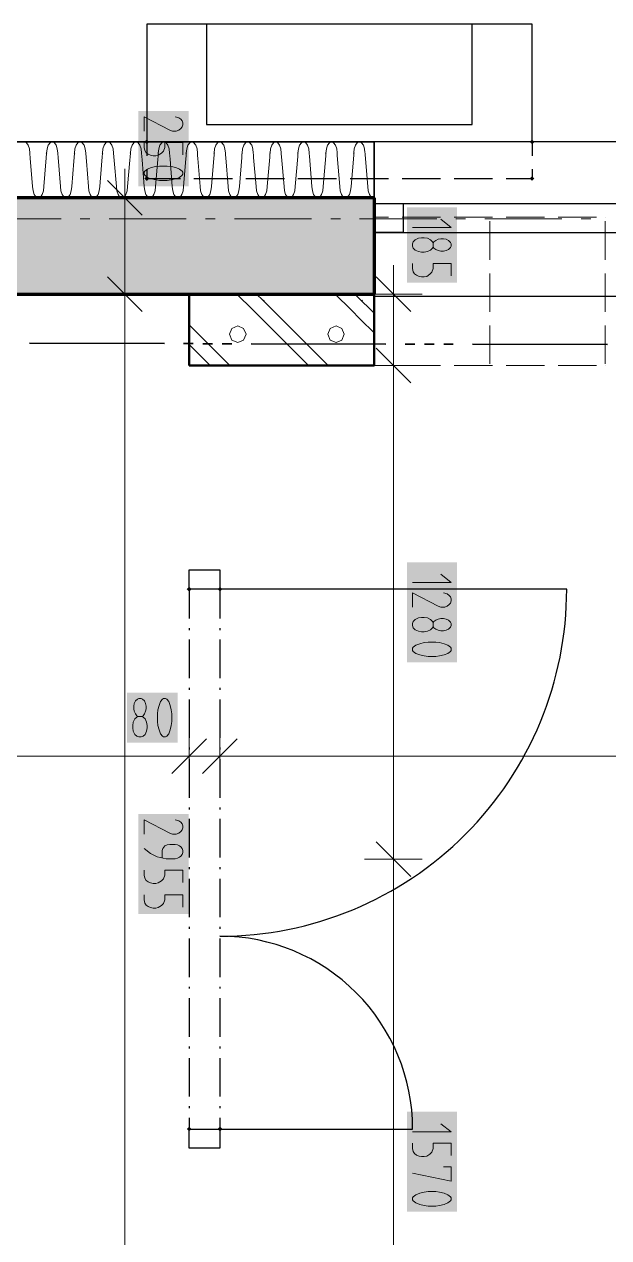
# Model space of a CAD drawing. Header units: millimetres. Extents: x 0 to 594, y 0 to 420.
# Drawn here: x 431.6 to 443.93, y 278.16 to 303.73 of the extents above; entities that cross this region are included whole.
import ezdxf

# ---------------------------------------------------------------- set-up
doc = ezdxf.new("R2010")
doc.units = ezdxf.units.MM
doc.header["$LTSCALE"] = 8
for name, color, linetype in [('PDF_Dokresleni pod rovinou rezu', 7, 'Continuous'), ('PDF_Dvere', 7, 'Continuous'), ('PDF_Instalacni prizdivky', 7, 'Continuous'), ('PDF_Koty delkove', 7, 'Continuous'), ('PDF_Obecne 0.25', 7, 'Continuous'), ('PDF_Okna', 7, 'Continuous'), ('PDF_Osy hlavni', 7, 'Continuous'), ('PDF_Pozarni useky', 3, 'Continuous'), ('PDF_Rozvadece', 7, 'Continuous'), ('PDF_Steny obvodove nosne', 7, 'Continuous'), ('PDF_Vestaveny nabytek', 7, 'Continuous'), ('PDF_Zatepleni', 7, 'Continuous')]:
    doc.layers.add(name, color=color, linetype=linetype)

msp = doc.modelspace()

# ---------------------------------------------------------------- hatches: boundary and pattern name
at = {"layer": 'PDF_Zatepleni', "transparency": 33554559}
for points in [[(437.378, 301.033), (437.396, 301.015), (437.384, 301.003), (437.372, 301.003), (437.378, 300.997), (437.384, 301.003), (437.372, 301.003), (437.36, 301.015)], [(437.967, 301.033), (437.986, 301.015), (437.984, 301.014), (437.951, 301.013), (437.967, 300.997), (437.984, 301.014), (437.951, 301.013), (437.949, 301.015)], [(438.556, 301.033), (438.566, 301.024), (438.547, 301.024), (438.538, 301.015), (438.556, 300.997), (438.575, 301.015), (438.566, 301.024), (438.547, 301.024)]]:
    msp.add_hatch(color=256, dxfattribs=at).paths.add_polyline_path(points)

# ---------------------------------------------------------------- linework, layer by layer
at = {"layer": 'PDF_Dokresleni pod rovinou rezu', "lineweight": 25}
for points in [[(434.189, 301.251), (434.189, 300.958)], [(442.315, 301.251), (442.315, 300.958)], [(434.189, 300.674), (434.189, 300.479)], [(442.315, 300.674), (442.315, 300.479)], [(434.189, 300.479), (434.899, 300.479)], [(435.184, 300.479), (435.996, 300.479)], [(436.281, 300.479), (437.093, 300.479)], [(437.378, 300.479), (438.19, 300.479)], [(438.475, 300.479), (439.288, 300.479)], [(439.572, 300.479), (440.385, 300.479)], [(440.669, 300.479), (441.482, 300.479)], [(441.766, 300.479), (442.315, 300.479)]]:
    msp.add_lwpolyline(points, dxfattribs=at)
at = {"layer": 'PDF_Dokresleni pod rovinou rezu', "lineweight": 25, "transparency": 33554559}
for points in [[(434.189, 301.302), (434.239, 301.251), (434.138, 301.251), (434.189, 301.2)], [(442.315, 301.302), (442.366, 301.251), (442.264, 301.251), (442.315, 301.2)], [(434.138, 300.479), (434.189, 300.53), (434.189, 300.428), (434.239, 300.479)], [(434.189, 300.53), (434.239, 300.479), (434.138, 300.479), (434.189, 300.428)], [(442.264, 300.479), (442.315, 300.53), (442.315, 300.428), (442.366, 300.479)], [(442.315, 300.53), (442.366, 300.479), (442.264, 300.479), (442.315, 300.428)]]:
    msp.add_solid(points, dxfattribs=at)
at = {"layer": 'PDF_Dvere', "lineweight": 25}
for points in [[(435.082, 291.824), (435.082, 292.231), (435.733, 292.231), (435.733, 291.824)], [(435.082, 280.041), (435.082, 280.447), (435.733, 280.447), (435.733, 280.041)]]:
    msp.add_lwpolyline(points, close=True, dxfattribs=at)
for points in [[(435.082, 291.824), (435.082, 291.207)], [(435.082, 291.004), (435.082, 290.963)], [(435.733, 291.004), (435.733, 290.963)], [(435.082, 290.76), (435.082, 289.947)], [(435.733, 290.76), (435.733, 289.947)], [(435.082, 289.744), (435.082, 289.703)], [(435.082, 289.5), (435.082, 288.688)], [(435.733, 289.744), (435.733, 289.703)], [(435.733, 289.5), (435.733, 288.688)], [(435.082, 288.484), (435.082, 288.444)], [(435.733, 288.484), (435.733, 288.444)], [(435.082, 288.241), (435.082, 287.428)], [(435.733, 288.241), (435.733, 287.428)], [(435.082, 287.225), (435.082, 287.184)], [(435.733, 287.225), (435.733, 287.184)], [(435.082, 286.981), (435.082, 286.168)], [(435.733, 286.981), (435.733, 286.168)], [(435.082, 285.965), (435.082, 285.925)], [(435.733, 285.965), (435.733, 285.925)], [(435.082, 285.721), (435.082, 284.909)], [(435.733, 285.721), (435.733, 284.909)], [(435.082, 284.706), (435.082, 284.665)], [(435.733, 284.706), (435.733, 284.665)], [(435.082, 284.462), (435.082, 283.649)], [(435.733, 284.462), (435.733, 283.649)], [(435.082, 283.446), (435.082, 283.405)], [(435.733, 283.446), (435.733, 283.405)], [(435.082, 283.202), (435.082, 282.39)], [(435.733, 283.202), (435.733, 282.39)], [(435.082, 282.186), (435.082, 282.146)], [(435.733, 282.186), (435.733, 282.146)], [(435.082, 281.943), (435.082, 281.13)], [(435.733, 281.943), (435.733, 281.13)], [(435.082, 280.927), (435.082, 280.886)], [(435.733, 280.927), (435.733, 280.886)], [(435.082, 280.683), (435.082, 280.447)], [(435.733, 280.683), (435.733, 280.447)]]:
    msp.add_lwpolyline(points, dxfattribs=at)
msp.add_lwpolyline([(435.733, 280.447), (439.796, 280.447, 0.414216), (435.733, 284.51, 0.414214), (443.046, 291.824), (435.733, 291.824), (435.733, 291.207)], format="xyb", dxfattribs=at)
at = {"layer": 'PDF_Dvere', "lineweight": 25, "transparency": 33554559}
for points in [[(435.082, 291.875), (435.133, 291.824), (435.032, 291.824), (435.082, 291.773)], [(435.733, 291.875), (435.783, 291.824), (435.682, 291.824), (435.733, 291.773)], [(435.082, 280.498), (435.133, 280.447), (435.032, 280.447), (435.082, 280.396)], [(435.733, 280.498), (435.783, 280.447), (435.682, 280.447), (435.733, 280.396)]]:
    msp.add_solid(points, dxfattribs=at)
at = {"layer": 'PDF_Instalacni prizdivky', "lineweight": 50}
msp.add_lwpolyline([(435.082, 296.537), (435.733, 296.537), (438.983, 296.537), (438.983, 298), (438.983, 298.037), (435.733, 298.037), (435.082, 298.037), (435.082, 298)], close=True, dxfattribs=at)
at = {"layer": 'PDF_Instalacni prizdivky', "lineweight": 9}
for points in [[(436.098, 298.037), (436.419, 297.716), (436.626, 297.509), (437.598, 296.537)], [(436.513, 298.037), (436.626, 297.923)], [(438.17, 298.037), (438.491, 297.716), (438.699, 297.509), (438.983, 297.224)], [(438.585, 298.037), (438.699, 297.923)], [(436.626, 297.923), (436.834, 297.716)], [(436.834, 297.716), (438.012, 296.537)], [(438.699, 297.923), (438.906, 297.716)], [(438.906, 297.716), (438.983, 297.639)], [(435.082, 297.395), (435.94, 296.537)], [(435.082, 296.98), (435.525, 296.537)]]:
    msp.add_lwpolyline(points, dxfattribs=at)
for points in [[(436.108, 297.024), (436.231, 297.075), (436.282, 297.198), (436.231, 297.321), (436.108, 297.372), (435.985, 297.321), (435.934, 297.198), (435.985, 297.075)], [(438.181, 297.024), (438.304, 297.075), (438.355, 297.198), (438.304, 297.321), (438.181, 297.372), (438.058, 297.321), (438.007, 297.198), (438.058, 297.075)]]:
    msp.add_lwpolyline(points, close=True, dxfattribs=at)
at = {"layer": 'PDF_Instalacni prizdivky', "lineweight": 9, "transparency": 33554559}
for points in [[(436.658, 297.927), (436.676, 297.909), (436.639, 297.909), (436.658, 297.89)], [(438.73, 297.927), (438.748, 297.909), (438.711, 297.909), (438.73, 297.89)]]:
    msp.add_solid(points, dxfattribs=at)
at = {"layer": 'PDF_Koty delkove', "lineweight": 18}
for points in [[(434.134, 301.478), (434.134, 301.782), (434.676, 301.5), (434.731, 301.478), (434.812, 301.478), (434.865, 301.5), (434.906, 301.532), (434.934, 301.565), (434.947, 301.608), (434.947, 301.651), (434.934, 301.695), (434.906, 301.727), (434.865, 301.76), (434.785, 301.782)], [(434.947, 300.979), (434.947, 301.24), (434.568, 301.24), (434.568, 301.131), (434.54, 301.056), (434.5, 301.012), (434.432, 300.969), (434.379, 300.958), (434.324, 300.958), (434.27, 300.969), (434.216, 300.991), (434.176, 301.023), (434.148, 301.066), (434.134, 301.131), (434.134, 301.24)], [(433.728, 145.346), (433.728, 145.956), (433.728, 147.134), (433.728, 149.206), (433.728, 168.588), (433.728, 185.003), (433.728, 185.816), (433.728, 196.177), (433.728, 198.208), (433.728, 202.353), (433.728, 203.572), (433.728, 204.1), (433.728, 247.292), (433.728, 247.82), (433.728, 249.486), (433.728, 273.377), (433.728, 274.027), (433.728, 280.292), (433.728, 298.041), (433.728, 300.072), (433.728, 300.682)], [(434.46, 300.438), (434.622, 300.438), (434.703, 300.449), (434.798, 300.47), (434.879, 300.503), (434.934, 300.546), (434.947, 300.568), (434.947, 300.611), (434.934, 300.633), (434.879, 300.676), (434.798, 300.708), (434.703, 300.73), (434.622, 300.742), (434.46, 300.742), (434.379, 300.73), (434.284, 300.708), (434.202, 300.676), (434.148, 300.633), (434.134, 300.611)], [(434.134, 300.611), (434.134, 300.568), (434.148, 300.546), (434.202, 300.503), (434.284, 300.47), (434.379, 300.449), (434.46, 300.438)], [(433.362, 300.438), (434.093, 299.707)], [(433.118, 300.072), (433.728, 300.072), (434.337, 300.072)], [(439.796, 299.447), (440.609, 299.447), (440.393, 299.619)], [(440.23, 299.121), (440.244, 299.143), (440.284, 299.175), (440.338, 299.197), (440.393, 299.208), (440.447, 299.208), (440.501, 299.197)], [(440.501, 299.197), (440.555, 299.175), (440.596, 299.132), (440.609, 299.099), (440.609, 299.056), (440.596, 299.024), (440.555, 298.98), (440.501, 298.959), (440.447, 298.948), (440.393, 298.948), (440.338, 298.959), (440.284, 298.98), (440.244, 299.013), (440.23, 299.034)], [(439.39, 298.041), (439.39, 298.65)], [(440.609, 298.428), (440.609, 298.688), (440.23, 298.688), (440.23, 298.579), (440.202, 298.504), (440.162, 298.46), (440.094, 298.417), (440.041, 298.406), (439.986, 298.406), (439.932, 298.417), (439.878, 298.439), (439.837, 298.471), (439.81, 298.514), (439.796, 298.579), (439.796, 298.688)], [(433.362, 298.407), (434.093, 297.675)], [(439.024, 298.407), (439.755, 297.675)], [(433.118, 298.041), (433.728, 298.041), (434.337, 298.041)], [(438.78, 298.041), (439.39, 298.041), (439.999, 298.041)], [(439.39, 298.041), (439.39, 296.537), (439.39, 286.136), (439.39, 273.377), (439.39, 260.66), (439.39, 253.915), (439.39, 249.484)], [(439.024, 296.903), (439.755, 296.172)], [(438.78, 296.537), (439.39, 296.537), (439.999, 296.537)], [(439.796, 291.965), (440.609, 291.965), (440.393, 292.138)], [(439.796, 291.445), (439.796, 291.748), (440.338, 291.466), (440.393, 291.445), (440.474, 291.445), (440.527, 291.466), (440.568, 291.499), (440.596, 291.531), (440.609, 291.575), (440.609, 291.618), (440.596, 291.661), (440.568, 291.694), (440.527, 291.726), (440.447, 291.748)], [(440.176, 291.185), (440.108, 291.217), (440.041, 291.228), (439.986, 291.228), (439.919, 291.217), (439.85, 291.185), (439.81, 291.141), (439.796, 291.098), (439.796, 291.055), (439.81, 291.011), (439.85, 290.968), (439.919, 290.936), (439.986, 290.925)], [(439.986, 290.925), (440.041, 290.925), (440.108, 290.936), (440.176, 290.968), (440.216, 291.011), (440.23, 291.033), (440.23, 291.12), (440.216, 291.141), (440.176, 291.185)], [(440.23, 291.12), (440.244, 291.141), (440.284, 291.174), (440.338, 291.195), (440.393, 291.206), (440.447, 291.206), (440.501, 291.195), (440.555, 291.174), (440.596, 291.13), (440.609, 291.098), (440.609, 291.055), (440.596, 291.022), (440.555, 290.979), (440.501, 290.957), (440.447, 290.946), (440.393, 290.946), (440.338, 290.957), (440.284, 290.979), (440.244, 291.011), (440.23, 291.033)], [(440.122, 290.405), (440.284, 290.405), (440.365, 290.416), (440.46, 290.437), (440.541, 290.47), (440.596, 290.512), (440.609, 290.535), (440.609, 290.578), (440.596, 290.6), (440.541, 290.643), (440.46, 290.675), (440.365, 290.697), (440.284, 290.708), (440.122, 290.708), (440.041, 290.697), (439.946, 290.675), (439.864, 290.643), (439.81, 290.6), (439.796, 290.578), (439.796, 290.535)], [(439.796, 290.535), (439.81, 290.512), (439.864, 290.47), (439.946, 290.437), (440.041, 290.416), (440.122, 290.405)], [(434.002, 289.143), (433.98, 289.156), (433.948, 289.197), (433.926, 289.251), (433.915, 289.305), (433.915, 289.36), (433.926, 289.413), (433.948, 289.468), (433.991, 289.508), (434.024, 289.521), (434.067, 289.521), (434.099, 289.508), (434.143, 289.468), (434.164, 289.413), (434.175, 289.36), (434.175, 289.305), (434.164, 289.251), (434.143, 289.197), (434.11, 289.156), (434.089, 289.143)], [(434.197, 288.899), (434.197, 288.953), (434.186, 289.021), (434.154, 289.088), (434.11, 289.129), (434.089, 289.143), (434.002, 289.143), (433.98, 289.129), (433.937, 289.088), (433.904, 289.021), (433.893, 288.953), (433.893, 288.899), (433.904, 288.831), (433.937, 288.763)], [(433.937, 288.763), (433.98, 288.723), (434.024, 288.709), (434.067, 288.709), (434.11, 288.723), (434.154, 288.763), (434.186, 288.831), (434.197, 288.899)], [(435.082, 287.693), (435.082, 288.302), (435.082, 288.912)], [(435.733, 287.693), (435.733, 288.302), (435.733, 288.912)], [(434.717, 287.937), (435.448, 288.668)], [(435.367, 287.937), (436.098, 288.668)], [(387.706, 288.302), (400.952, 288.302), (419.967, 288.302), (435.082, 288.302), (435.733, 288.302), (454.423, 288.302), (459.137, 288.302)], [(434.134, 286.662), (434.134, 286.966), (434.676, 286.684), (434.731, 286.662), (434.812, 286.662), (434.865, 286.684), (434.906, 286.716), (434.934, 286.749), (434.947, 286.792), (434.947, 286.835), (434.934, 286.879), (434.906, 286.911), (434.865, 286.944), (434.785, 286.966)], [(434.134, 286.359), (434.27, 286.25), (434.406, 286.185), (434.595, 286.142), (434.785, 286.142), (434.839, 286.153), (434.879, 286.175), (434.906, 286.196), (434.934, 286.229), (434.947, 286.272), (434.947, 286.315), (434.934, 286.359), (434.906, 286.391), (434.879, 286.413), (434.839, 286.435), (434.785, 286.446), (434.676, 286.446), (434.622, 286.435), (434.568, 286.413), (434.527, 286.359), (434.514, 286.315), (434.514, 286.164)], [(439.024, 286.501), (439.755, 285.77)], [(438.78, 286.136), (439.39, 286.136), (439.999, 286.136)], [(434.216, 285.655), (434.176, 285.687), (434.148, 285.73), (434.134, 285.795), (434.134, 285.904)], [(434.947, 285.644), (434.947, 285.904), (434.568, 285.904), (434.568, 285.795), (434.54, 285.72), (434.5, 285.676), (434.432, 285.633), (434.379, 285.622), (434.324, 285.622), (434.27, 285.633), (434.216, 285.655)], [(434.947, 285.124), (434.947, 285.384), (434.568, 285.384), (434.568, 285.275), (434.54, 285.2), (434.5, 285.156), (434.432, 285.113), (434.379, 285.102), (434.324, 285.102), (434.27, 285.113), (434.216, 285.135), (434.176, 285.167), (434.148, 285.21), (434.134, 285.275), (434.134, 285.384)], [(439.796, 280.385), (440.609, 280.385), (440.393, 280.558)], [(440.609, 279.886), (440.609, 280.146), (440.23, 280.146), (440.23, 280.038), (440.202, 279.962), (440.162, 279.919), (440.094, 279.876), (440.041, 279.865), (439.986, 279.865), (439.932, 279.876), (439.878, 279.897), (439.837, 279.93), (439.81, 279.973), (439.796, 280.038), (439.796, 280.146)], [(440.447, 279.648), (440.609, 279.648), (440.609, 279.345), (439.796, 279.517)]]:
    msp.add_lwpolyline(points, dxfattribs=at)
for points in [[(439.986, 298.926), (440.041, 298.926), (440.108, 298.937), (440.176, 298.969), (440.216, 299.013), (440.23, 299.034), (440.23, 299.121), (440.216, 299.143), (440.176, 299.186), (440.108, 299.219), (440.041, 299.23), (439.986, 299.23), (439.919, 299.219), (439.85, 299.186), (439.81, 299.143), (439.796, 299.099), (439.796, 299.056), (439.81, 299.013), (439.85, 298.969), (439.919, 298.937)], [(434.717, 289.035), (434.717, 289.197), (434.706, 289.278), (434.684, 289.373), (434.652, 289.454), (434.609, 289.508), (434.587, 289.521), (434.544, 289.521), (434.522, 289.508), (434.479, 289.454), (434.447, 289.373), (434.424, 289.278), (434.413, 289.197), (434.413, 289.035), (434.424, 288.953), (434.447, 288.858), (434.479, 288.777), (434.522, 288.723), (434.544, 288.709), (434.587, 288.709), (434.609, 288.723), (434.652, 288.777), (434.684, 288.858), (434.706, 288.953)], [(440.122, 278.824), (440.284, 278.824), (440.365, 278.836), (440.46, 278.857), (440.541, 278.889), (440.596, 278.932), (440.609, 278.955), (440.609, 278.997), (440.596, 279.02), (440.541, 279.062), (440.46, 279.095), (440.365, 279.117), (440.284, 279.128), (440.122, 279.128), (440.041, 279.117), (439.946, 279.095), (439.864, 279.062), (439.81, 279.02), (439.796, 278.997), (439.796, 278.955), (439.81, 278.932), (439.864, 278.889), (439.946, 278.857), (440.041, 278.836)]]:
    msp.add_lwpolyline(points, close=True, dxfattribs=at)
at = {"layer": 'PDF_Koty delkove', "color": 7, "lineweight": 18, "true_color": 0xffffff, "transparency": 33554559}
for points in [[(434.012, 301.904), (434.012, 300.316), (435.069, 301.904), (435.069, 300.316)], [(439.674, 299.872), (439.674, 298.285), (440.731, 299.872), (440.731, 298.285)], [(439.674, 292.39), (439.674, 290.283), (440.731, 292.39), (440.731, 290.283)], [(433.771, 288.587), (434.839, 288.587), (433.771, 289.643), (434.839, 289.643)], [(434.012, 287.088), (434.012, 284.98), (435.069, 287.088), (435.069, 284.98)], [(439.674, 280.81), (439.674, 278.703), (440.731, 280.81), (440.731, 278.703)]]:
    msp.add_solid(points, dxfattribs=at)
at = {"layer": 'PDF_Obecne 0.25', "lineweight": 25}
for points in [[(435.448, 303.729), (434.189, 303.729), (434.189, 301.251)], [(442.315, 301.251), (442.315, 303.729), (441.055, 303.729)]]:
    msp.add_lwpolyline(points, dxfattribs=at)
at = {"layer": 'PDF_Okna', "lineweight": 25}
for points in [[(451.173, 301.251), (438.983, 301.251)], [(438.983, 299.951), (451.173, 299.951)], [(438.983, 299.341), (451.173, 299.341)], [(438.983, 298), (451.173, 298)]]:
    msp.add_lwpolyline(points, dxfattribs=at)
msp.add_lwpolyline([(438.983, 299.951), (439.593, 299.951), (439.593, 299.341), (438.983, 299.341)], close=True, dxfattribs=at)
at = {"layer": 'PDF_Osy hlavni', "lineweight": 18}
for points in [[(430.755, 299.626), (432.38, 299.626)], [(432.786, 299.626), (432.99, 299.626)], [(433.396, 299.626), (435.021, 299.626)], [(435.427, 299.626), (435.631, 299.626)], [(436.037, 299.626), (437.662, 299.626)], [(438.069, 299.626), (438.272, 299.626)], [(438.678, 299.626), (440.303, 299.626)], [(440.71, 299.626), (440.913, 299.626)], [(441.319, 299.626), (442.944, 299.626)], [(443.351, 299.626), (443.554, 299.626)]]:
    msp.add_lwpolyline(points, dxfattribs=at)
at = {"layer": 'PDF_Pozarni useky', "lineweight": 35}
for points in [[(431.715, 297.007), (434.559, 297)], [(434.966, 296.999), (435.169, 296.999)], [(435.372, 296.998), (435.575, 296.998)], [(435.778, 296.997), (435.981, 296.997)], [(436.388, 296.996), (439.232, 296.989)], [(439.638, 296.988), (439.841, 296.987)], [(440.045, 296.987), (440.248, 296.986)], [(440.451, 296.986), (440.654, 296.985)], [(441.06, 296.984), (443.905, 296.977)]]:
    msp.add_lwpolyline(points, dxfattribs=at)
at = {"layer": 'PDF_Rozvadece', "lineweight": 25}
msp.add_lwpolyline([(435.448, 301.616), (441.055, 301.616), (441.055, 303.729), (435.448, 303.729)], close=True, dxfattribs=at)
at = {"layer": 'PDF_Steny obvodove nosne', "lineweight": 70}
for points in [[(438.983, 300.072), (397.904, 300.072)], [(438.983, 300.072), (438.983, 299.951), (438.983, 299.341), (438.983, 298.041)], [(397.904, 298.041), (438.983, 298.041)]]:
    msp.add_lwpolyline(points, dxfattribs=at)
at = {"layer": 'PDF_Steny obvodove nosne', "color": 9, "lineweight": 9, "true_color": 0xc0c0c0, "transparency": 33554559}
msp.add_solid([(397.904, 298.041), (438.983, 298.041), (397.904, 300.072), (438.983, 300.072)], dxfattribs=at)
at = {"layer": 'PDF_Vestaveny nabytek', "lineweight": 13}
for points in [[(438.983, 299.666), (439.288, 299.666)], [(438.983, 299.666), (438.983, 299.666)], [(439.572, 299.666), (440.385, 299.666)], [(440.669, 299.666), (441.482, 299.666)], [(441.421, 299.666), (441.421, 299.666)], [(441.421, 299.577), (441.421, 298.764)], [(441.766, 299.666), (442.579, 299.666)], [(442.863, 299.666), (443.676, 299.666)], [(443.859, 299.666), (443.859, 299.666)], [(443.859, 299.577), (443.859, 298.764)], [(441.421, 298.48), (441.421, 297.667)], [(443.859, 298.48), (443.859, 297.667)], [(441.421, 297.383), (441.421, 296.57)], [(443.859, 297.383), (443.859, 296.57)], [(438.983, 296.537), (439.288, 296.537)], [(438.983, 296.537), (438.983, 296.537)], [(439.572, 296.537), (440.385, 296.537)], [(440.669, 296.537), (441.482, 296.537)], [(441.421, 296.537), (441.421, 296.537)], [(441.766, 296.537), (442.579, 296.537)], [(442.863, 296.537), (443.676, 296.537)], [(443.859, 296.537), (443.859, 296.537)]]:
    msp.add_lwpolyline(points, dxfattribs=at)
at = {"layer": 'PDF_Zatepleni', "lineweight": 35}
msp.add_lwpolyline([(397.904, 301.251), (438.983, 301.251), (438.983, 300.072), (397.904, 300.072)], dxfattribs=at)
at = {"layer": 'PDF_Zatepleni', "lineweight": 9}
for points in [[(431.781, 300.308), (431.738, 300.821), (431.732, 300.901), (431.722, 301.015), (431.713, 301.105), (431.688, 301.182), (431.649, 301.233), (431.604, 301.251)], [(432.017, 300.308), (432.06, 300.828), (432.067, 300.907), (432.076, 301.015)], [(432.194, 301.251), (432.148, 301.233), (432.11, 301.182), (432.085, 301.105), (432.076, 301.015)], [(432.37, 300.308), (432.326, 300.834), (432.32, 300.912), (432.311, 301.015), (432.302, 301.105), (432.277, 301.182), (432.239, 301.233), (432.194, 301.251)], [(432.607, 300.308), (432.65, 300.841), (432.657, 300.918), (432.665, 301.015)], [(432.783, 301.251), (432.738, 301.233), (432.699, 301.182), (432.674, 301.105), (432.665, 301.015)], [(432.959, 300.308), (432.914, 300.847), (432.908, 300.922), (432.901, 301.015), (432.892, 301.105), (432.866, 301.182), (432.828, 301.233), (432.783, 301.251)], [(433.196, 300.308), (433.241, 300.854), (433.247, 300.929), (433.254, 301.015)], [(433.372, 301.251), (433.327, 301.233), (433.289, 301.182), (433.263, 301.105), (433.254, 301.015)], [(433.548, 300.308), (433.502, 300.86), (433.496, 300.933), (433.49, 301.015), (433.481, 301.105), (433.455, 301.182), (433.417, 301.233), (433.372, 301.251)], [(433.785, 300.308), (433.831, 300.867), (433.837, 300.939), (433.843, 301.015)], [(433.961, 301.251), (433.916, 301.233), (433.878, 301.182), (433.852, 301.105), (433.843, 301.015)], [(434.137, 300.308), (434.091, 300.873), (434.085, 300.944), (434.079, 301.015), (434.07, 301.105), (434.044, 301.182), (434.006, 301.233), (433.961, 301.251)], [(434.374, 300.308), (434.421, 300.88), (434.427, 300.95), (434.432, 301.015)], [(434.55, 301.251), (434.505, 301.233), (434.467, 301.182), (434.441, 301.105), (434.432, 301.015)], [(434.726, 300.308), (434.679, 300.886), (434.673, 300.954), (434.668, 301.015), (434.659, 301.105), (434.633, 301.182), (434.595, 301.233), (434.55, 301.251)], [(434.963, 300.308), (435.011, 300.893), (435.017, 300.96), (435.022, 301.015)], [(435.139, 301.251), (435.094, 301.233), (435.056, 301.182), (435.03, 301.105), (435.022, 301.015)], [(435.316, 300.308), (435.267, 300.899), (435.261, 300.965), (435.257, 301.015), (435.248, 301.105), (435.223, 301.182), (435.184, 301.233), (435.139, 301.251)], [(435.552, 300.308), (435.602, 300.906), (435.607, 300.971), (435.611, 301.015)], [(435.728, 301.251), (435.683, 301.233), (435.645, 301.182), (435.62, 301.105), (435.611, 301.015)], [(435.837, 301.105), (435.812, 301.182), (435.774, 301.233), (435.728, 301.251)], [(435.905, 300.308), (435.855, 300.912), (435.85, 300.975), (435.846, 301.015), (435.837, 301.105)], [(436.141, 300.308), (436.192, 300.919), (436.197, 300.982), (436.2, 301.015)], [(436.318, 301.251), (436.273, 301.233), (436.234, 301.182), (436.209, 301.105), (436.2, 301.015)], [(436.435, 301.015), (436.427, 301.105), (436.401, 301.182), (436.363, 301.233), (436.318, 301.251)], [(436.435, 301.015), (436.438, 300.986), (436.443, 300.925), (436.494, 300.308)], [(436.731, 300.308), (436.782, 300.932), (436.787, 300.992), (436.789, 301.015)], [(436.907, 301.251), (436.862, 301.233), (436.823, 301.182), (436.798, 301.105), (436.789, 301.015)], [(437.025, 301.015), (437.016, 301.105), (436.99, 301.182), (436.952, 301.233), (436.907, 301.251)], [(437.025, 301.015), (437.026, 300.996), (437.031, 300.938), (437.083, 300.308)], [(437.32, 300.308), (437.372, 300.946), (437.377, 301.003), (437.378, 301.015)], [(437.496, 301.251), (437.451, 301.233), (437.413, 301.182), (437.387, 301.105), (437.378, 301.015)], [(437.614, 301.015), (437.605, 301.105), (437.579, 301.182), (437.541, 301.233), (437.496, 301.251)], [(437.496, 301.251), (437.496, 301.251)], [(437.614, 301.015), (437.614, 301.007), (437.619, 300.951), (437.672, 300.308)], [(437.909, 300.308), (437.963, 300.959), (437.967, 301.013), (437.967, 301.015)], [(438.085, 301.251), (438.04, 301.233), (438.002, 301.182), (437.976, 301.105), (437.967, 301.015)], [(438.203, 301.015), (438.203, 301.018), (438.194, 301.105), (438.168, 301.182), (438.13, 301.233), (438.085, 301.251)], [(438.203, 301.015), (438.207, 300.964), (438.261, 300.308)], [(438.498, 300.308), (438.553, 300.972), (438.556, 301.015)], [(438.674, 301.251), (438.629, 301.233), (438.591, 301.182), (438.565, 301.105), (438.557, 301.024), (438.556, 301.015)], [(438.792, 301.015), (438.791, 301.028), (438.783, 301.105), (438.758, 301.182), (438.719, 301.233), (438.674, 301.251)], [(438.792, 301.015), (438.795, 300.977), (438.85, 300.308)], [(431.781, 300.308), (431.79, 300.218), (431.815, 300.141), (431.854, 300.089), (431.887, 300.073)], [(431.911, 300.073), (431.944, 300.089), (431.983, 300.141), (432.008, 300.218), (432.017, 300.308)], [(432.017, 300.308), (432.017, 300.308)], [(432.37, 300.308), (432.379, 300.218), (432.404, 300.141), (432.443, 300.089)], [(432.5, 300.073), (432.533, 300.089), (432.572, 300.141), (432.597, 300.218), (432.607, 300.308)], [(432.607, 300.308), (432.607, 300.308)], [(432.959, 300.308), (432.968, 300.218), (432.994, 300.141), (433.032, 300.089), (433.065, 300.073)], [(433.09, 300.073), (433.123, 300.089), (433.161, 300.141), (433.187, 300.218), (433.196, 300.308)], [(433.196, 300.308), (433.196, 300.308)], [(433.548, 300.308), (433.557, 300.218), (433.583, 300.141), (433.621, 300.089), (433.654, 300.073)], [(433.679, 300.073), (433.712, 300.089), (433.75, 300.141), (433.776, 300.218), (433.785, 300.308)], [(433.785, 300.308), (433.785, 300.308)], [(434.137, 300.308), (434.146, 300.218), (434.172, 300.141), (434.21, 300.089), (434.243, 300.073)], [(434.268, 300.073), (434.301, 300.089), (434.339, 300.141), (434.365, 300.218), (434.374, 300.308)], [(434.374, 300.308), (434.374, 300.308)], [(434.726, 300.308), (434.735, 300.218), (434.761, 300.141), (434.799, 300.089), (434.832, 300.073)], [(434.857, 300.073), (434.89, 300.089), (434.928, 300.141), (434.954, 300.218), (434.963, 300.308)], [(434.963, 300.308), (434.963, 300.308)], [(435.316, 300.308), (435.324, 300.218), (435.35, 300.141), (435.389, 300.089), (435.422, 300.073)], [(435.446, 300.073), (435.479, 300.089), (435.518, 300.141), (435.543, 300.218), (435.552, 300.308)], [(435.552, 300.308), (435.552, 300.308)], [(435.905, 300.308), (435.914, 300.218), (435.939, 300.141), (435.978, 300.089), (436.011, 300.073)], [(436.068, 300.089), (436.107, 300.141), (436.132, 300.218), (436.141, 300.308)], [(436.141, 300.308), (436.141, 300.308)], [(436.494, 300.308), (436.503, 300.218), (436.529, 300.141), (436.567, 300.089), (436.6, 300.073)], [(436.625, 300.073), (436.658, 300.089), (436.696, 300.141), (436.722, 300.218), (436.731, 300.308)], [(436.731, 300.308), (436.731, 300.308)], [(437.083, 300.308), (437.092, 300.218), (437.118, 300.141), (437.156, 300.089), (437.189, 300.073)], [(437.214, 300.073), (437.247, 300.089), (437.285, 300.141), (437.311, 300.218), (437.32, 300.308)], [(437.32, 300.308), (437.32, 300.308)], [(437.672, 300.308), (437.681, 300.218), (437.707, 300.141), (437.745, 300.089), (437.778, 300.073)], [(437.803, 300.073), (437.836, 300.089), (437.874, 300.141), (437.9, 300.218), (437.909, 300.308)], [(437.909, 300.308), (437.909, 300.308)], [(438.261, 300.308), (438.27, 300.218), (438.296, 300.141), (438.334, 300.089), (438.367, 300.073)], [(438.392, 300.073), (438.425, 300.089), (438.463, 300.141), (438.489, 300.218), (438.498, 300.308)], [(438.498, 300.308), (438.498, 300.308)], [(438.85, 300.308), (438.859, 300.218), (438.885, 300.141), (438.924, 300.089), (438.957, 300.073)], [(432.443, 300.089), (432.476, 300.073)], [(436.035, 300.073), (436.068, 300.089)], [(438.981, 300.073), (438.983, 300.074)]]:
    msp.add_lwpolyline(points, dxfattribs=at)
at = {"layer": 'PDF_Zatepleni', "lineweight": 9, "transparency": 33554559}
for points in [[(432.076, 301.033), (432.094, 301.015), (432.057, 301.015), (432.076, 300.997)], [(432.665, 301.033), (432.683, 301.015), (432.647, 301.015), (432.665, 300.997)], [(433.254, 301.033), (433.272, 301.015), (433.236, 301.015), (433.254, 300.997)], [(433.843, 301.033), (433.861, 301.015), (433.825, 301.015), (433.843, 300.997)], [(434.432, 301.033), (434.451, 301.015), (434.414, 301.015), (434.432, 300.997)], [(435.022, 301.033), (435.04, 301.015), (435.003, 301.015), (435.022, 300.997)], [(435.611, 301.033), (435.629, 301.015), (435.592, 301.015), (435.611, 300.997)], [(436.2, 301.033), (436.218, 301.015), (436.182, 301.015), (436.2, 300.997)], [(436.789, 301.033), (436.807, 301.015), (436.771, 301.015), (436.789, 300.997)]]:
    msp.add_solid(points, dxfattribs=at)

doc.saveas('drawing.dxf')
